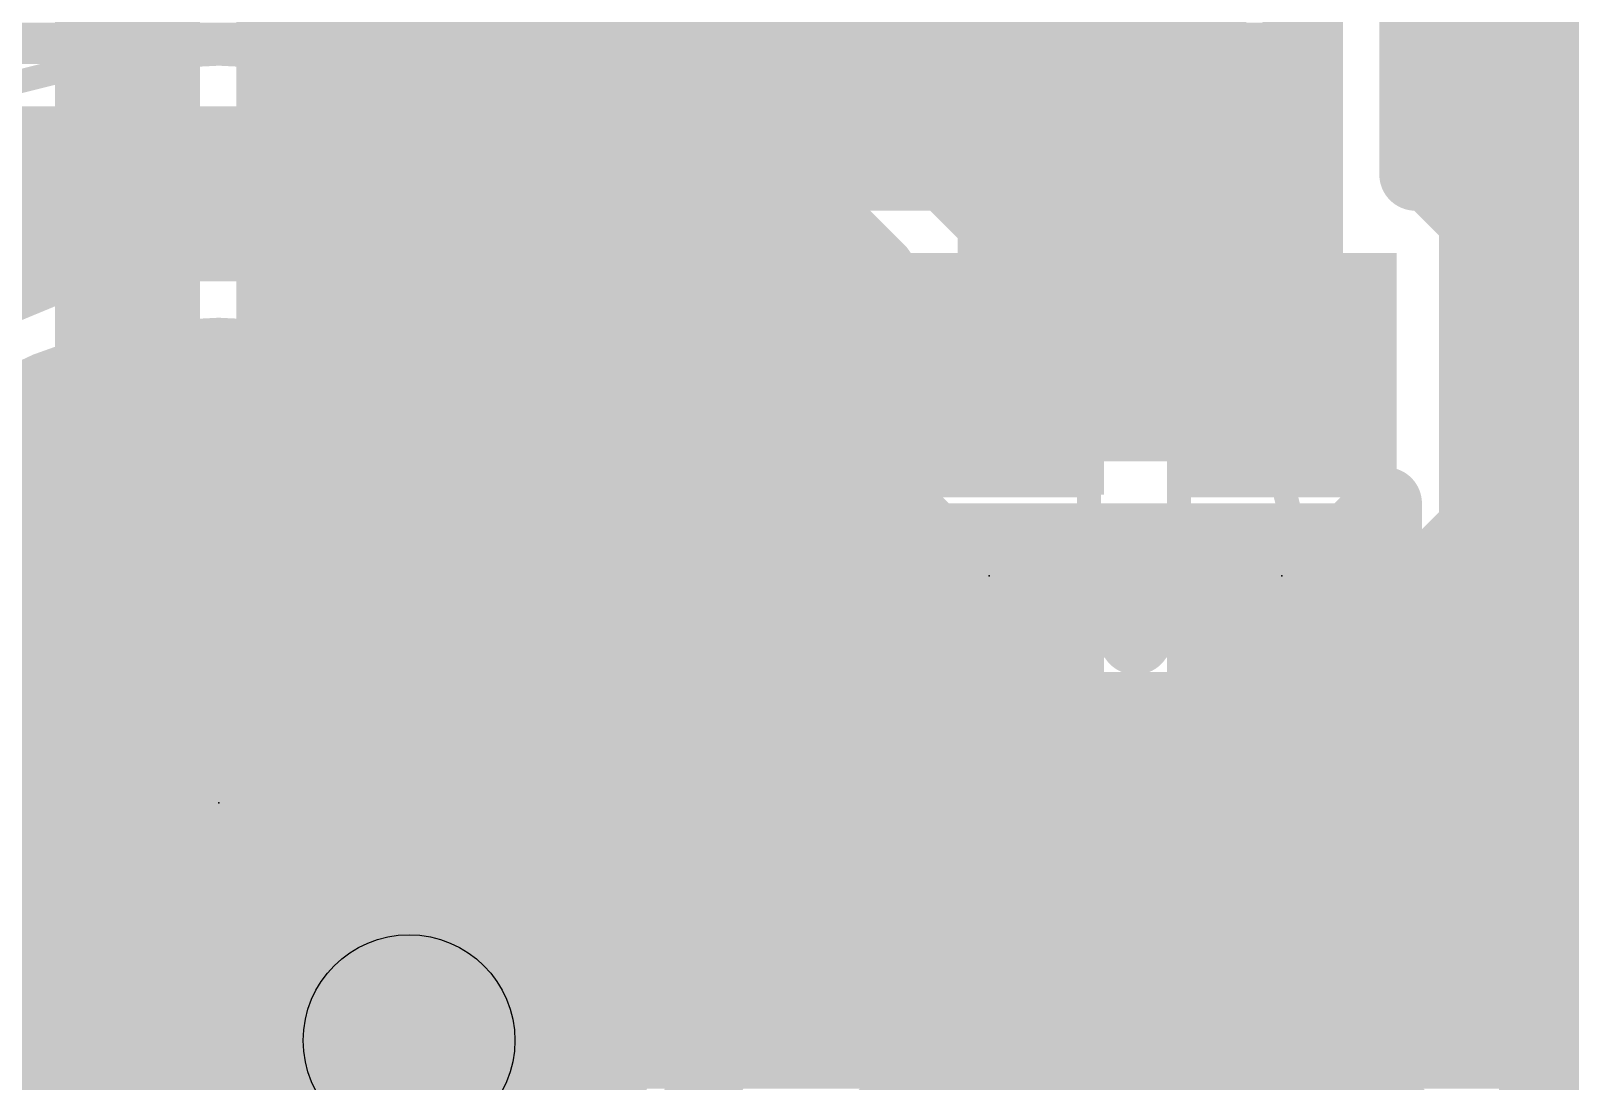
# Model space of a CAD drawing. Extents: x -1.3 to 57, y -0.1 to 23.2.
# Drawn here: x 45.11 to 51.62, y 9.33 to 13.74 of the extents above; entities that cross this region are included whole.
import ezdxf

# ---------------------------------------------------------------- set-up
doc = ezdxf.new("R2010")
doc.units = 0
for name, color, linetype in [('1', 12, 'CONTINUOUS'), ('16', 132, 'CONTINUOUS'), ('20', 31, 'CONTINUOUS'), ('21', 253, 'CONTINUOUS'), ('23', 53, 'CONTINUOUS'), ('24', 53, 'CONTINUOUS'), ('25', 253, 'CONTINUOUS'), ('51', 253, 'CONTINUOUS'), ('52', 253, 'CONTINUOUS')]:
    doc.layers.add(name, color=color, linetype=linetype)

# ---------------------------------------------------------------- blocks, each defined once
blk = doc.blocks.new('RECT')
blk.add_solid([(-0.5, -0.5), (0.5, -0.5), (-0.5, 0.5), (0.5, 0.5)])

msp = doc.modelspace()

# ---------------------------------------------------------------- linework, layer by layer
at = {"layer": '1'}
for points, const_width in [([(51.4666, 19.431), (51.4666, 0.635)], 0.3048), ([(45.5168, 5.9436), (45.5168, 16.1036)], 0.6096), ([(46.1264, 10.1287), (46.1264, 16.2249)], 0.3048), ([(50.5, 15), (50.5, 12.4334)], 0.254), ([(50.0682, 14.4653), (50.0682, 13.1412)], 0.3048), ([(50.9318, 13.1412), (50.9318, 14.4653)], 0.3048), ([(46.1264, 13.716), (50.0682, 13.716)], 0.3048), ([(50.9318, 13.716), (51.4666, 13.716)], 0.3048), ([(46.1264, 13.4112), (50.0682, 13.4112)], 0.3048), ([(50.9318, 13.4112), (51.4666, 13.4112)], 0.3048), ([(48.5202, 13.1412), (48.3268, 12.9478)], 0.3048), ([(50.0682, 13.1412), (48.5202, 13.1412)], 0.3048), ([(50.989, 13.1412), (50.9318, 13.1412)], 0.3048), ([(51.1824, 12.9478), (50.989, 13.1412)], 0.3048), ([(46.1264, 13.1064), (48.4854, 13.1064)], 0.3048), ([(51.0238, 13.1064), (51.4666, 13.1064)], 0.3048), ([(48.3268, 12.9478), (48.3268, 11.6582)], 0.3048), ([(51.1824, 11.6582), (51.1824, 12.9478)], 0.3048), ([(46.1264, 12.8016), (48.3268, 12.8016)], 0.3048), ([(51.1824, 12.8016), (51.4666, 12.8016)], 0.3048), ([(46.1264, 12.4968), (48.3268, 12.4968)], 0.3048), ([(51.1824, 12.4968), (51.4666, 12.4968)], 0.3048), ([(50.5, 12.4334), (50.3696, 12.303)], 0.254), ([(50.3696, 12.303), (49.1396, 12.303)], 0.254), ([(46.1264, 12.192), (48.3268, 12.192)], 0.3048), ([(51.1824, 12.192), (51.4666, 12.192)], 0.3048), ([(46.1264, 11.8872), (48.3268, 11.8872)], 0.3048), ([(51.1824, 11.8872), (51.4666, 11.8872)], 0.3048), ([(48.3268, 11.6582), (48.5202, 11.4648)], 0.3048), ([(50.989, 11.4648), (51.1824, 11.6582)], 0.3048), ([(46.1264, 11.5824), (48.4026, 11.5824)], 0.3048), ([(51.1066, 11.5824), (51.4666, 11.5824)], 0.3048), ([(48.5202, 11.4648), (50.989, 11.4648)], 0.3048), ([(46.1264, 11.2776), (51.4666, 11.2776)], 0.3048), ([(48.5707, 11.2402), (48.5278, 11.1973)], 0.3048), ([(48.6267, 11.2634), (48.5707, 11.2402)], 0.3048), ([(49.0507, 11.2634), (48.6267, 11.2634)], 0.3048), ([(49.0507, 10.6919), (49.0507, 11.2634)], 0.3048), ([(49.6525, 11.2634), (49.2285, 11.2634)], 0.3048), ([(49.2285, 11.2634), (49.2285, 10.6919)], 0.3048), ([(49.7085, 11.2402), (49.6525, 11.2634)], 0.3048), ([(49.7514, 11.1973), (49.7085, 11.2402)], 0.3048), ([(49.8007, 11.2402), (49.7578, 11.1973)], 0.3048), ([(49.8567, 11.2634), (49.8007, 11.2402)], 0.3048), ([(50.2807, 11.2634), (49.8567, 11.2634)], 0.3048), ([(50.2807, 10.6919), (50.2807, 11.2634)], 0.3048), ([(50.8825, 11.2634), (50.4585, 11.2634)], 0.3048), ([(50.4585, 11.2634), (50.4585, 10.6919)], 0.3048), ([(50.9385, 11.2402), (50.8825, 11.2634)], 0.3048), ([(50.9814, 11.1973), (50.9385, 11.2402)], 0.3048), ([(48.5278, 11.1973), (48.5046, 11.1413)], 0.3048), ([(49.7546, 11.1896), (49.7514, 11.1973)], 0.3048), ([(49.7578, 11.1973), (49.7546, 11.1896)], 0.3048), ([(51.0046, 11.1413), (50.9814, 11.1973)], 0.3048), ([(48.5046, 11.1413), (48.5046, 10.6919)], 0.3048), ([(51.0046, 10.6919), (51.0046, 11.1413)], 0.3048), ([(46.1264, 10.9728), (48.5046, 10.9728)], 0.3048), ([(49.0507, 10.9728), (49.2285, 10.9728)], 0.3048), ([(50.2807, 10.9728), (50.4585, 10.9728)], 0.3048), ([(51.0046, 10.9728), (51.4666, 10.9728)], 0.3048), ([(46.1264, 10.668), (49.0507, 10.668)], 0.3048), ([(48.5046, 10.6919), (49.0507, 10.6919)], 0.3048), ([(49.0507, 10.6919), (49.0507, 10.5141)], 0.3048), ([(49.2285, 10.6919), (49.0507, 10.6919)], 0.3048), ([(49.2285, 10.5141), (49.2285, 10.6919)], 0.3048), ([(49.2285, 10.6919), (49.7746, 10.6919)], 0.3048), ([(49.2285, 10.668), (50.2807, 10.668)], 0.3048), ([(49.7746, 10.6919), (50.2807, 10.6919)], 0.3048), ([(50.2807, 10.6919), (50.2807, 10.5141)], 0.3048), ([(50.4585, 10.6919), (50.2807, 10.6919)], 0.3048), ([(50.4585, 10.5141), (50.4585, 10.6919)], 0.3048), ([(50.4585, 10.6919), (51.0046, 10.6919)], 0.3048), ([(50.4585, 10.668), (51.4666, 10.668)], 0.3048), ([(49.1396, 10.603), (50.3696, 10.603)], 0.381), ([(50.373, 10.5996), (50.3696, 10.603)], 0.381), ([(50.373, 5.6096), (50.373, 10.5996)], 0.381), ([(49.0507, 10.5141), (48.5046, 10.5141)], 0.3048), ([(48.5046, 10.5141), (48.5046, 10.0647)], 0.3048), ([(49.0507, 9.9426), (49.0507, 10.5141)], 0.3048), ([(49.0507, 10.5141), (49.2285, 10.5141)], 0.3048), ([(50.2807, 10.5141), (49.2285, 10.5141)], 0.3048), ([(49.2285, 10.5141), (49.2285, 9.9426)], 0.3048), ([(50.2807, 9.9426), (50.2807, 10.5141)], 0.3048), ([(50.2807, 10.5141), (50.4585, 10.5141)], 0.3048), ([(50.4585, 10.5141), (50.4585, 9.9426)], 0.3048), ([(51.0046, 10.5141), (50.4585, 10.5141)], 0.3048), ([(51.0046, 10.0647), (51.0046, 10.5141)], 0.3048), ([(46.1264, 10.3632), (48.5046, 10.3632)], 0.3048), ([(46.5312, 10.3502), (46.2183, 10.2206)], 0.3048), ([(46.87, 10.3502), (46.5312, 10.3502)], 0.3048), ([(47.1829, 10.2206), (46.87, 10.3502)], 0.3048), ([(49.0507, 10.3632), (49.2285, 10.3632)], 0.3048), ([(50.2807, 10.3632), (50.4585, 10.3632)], 0.3048), ([(51.0046, 10.3632), (51.4666, 10.3632)], 0.3048), ([(46.2183, 10.2206), (46.1264, 10.1287)], 0.3048), ([(47.4224, 9.9811), (47.1829, 10.2206)], 0.3048), ([(47.3451, 10.0584), (48.5072, 10.0584)], 0.3048), ([(48.5046, 10.0647), (48.5278, 10.0087)], 0.3048), ([(48.5278, 10.0087), (48.5707, 9.9658)], 0.3048), ([(49.0507, 10.0584), (49.2285, 10.0584)], 0.3048), ([(49.7085, 9.9658), (49.7514, 10.0087)], 0.3048), ([(49.7514, 10.0087), (49.7546, 10.0164)], 0.3048), ([(49.7546, 10.0164), (49.7578, 10.0087)], 0.3048), ([(49.7578, 10.0087), (49.8007, 9.9658)], 0.3048), ([(50.2807, 10.0584), (50.4585, 10.0584)], 0.3048), ([(50.9385, 9.9658), (50.9814, 10.0087)], 0.3048), ([(50.9814, 10.0087), (51.0046, 10.0647)], 0.3048), ([(51.002, 10.0584), (51.4666, 10.0584)], 0.3048), ([(47.552, 9.6682), (47.4224, 9.9811)], 0.3048), ([(48.5707, 9.9658), (48.6267, 9.9426)], 0.3048), ([(48.6267, 9.9426), (49.0507, 9.9426)], 0.3048), ([(49.2285, 9.9426), (49.6525, 9.9426)], 0.3048), ([(49.6525, 9.9426), (49.7085, 9.9658)], 0.3048), ([(49.8007, 9.9658), (49.8567, 9.9426)], 0.3048), ([(49.8567, 9.9426), (50.2807, 9.9426)], 0.3048), ([(50.4585, 9.9426), (50.8825, 9.9426)], 0.3048), ([(50.8825, 9.9426), (50.9385, 9.9658)], 0.3048), ([(47.5166, 9.7536), (51.4666, 9.7536)], 0.3048), ([(47.552, 9.3294), (47.552, 9.6682)], 0.3048), ([(47.552, 9.4488), (51.4666, 9.4488)], 0.3048), ([(47.4224, 9.0165), (47.552, 9.3294)], 0.3048)]:
    msp.add_lwpolyline(points, dxfattribs=dict(at, const_width=const_width))
for points, const_width in [([(46.1264, 13.7922, 1), (46.1264, 13.6398)], 0.1524), ([(50.0682, 13.6398, 1), (50.0682, 13.7922)], 0.1524), ([(50.9318, 13.7922, 1), (50.9318, 13.6398)], 0.1524), ([(51.4666, 13.6398, 1), (51.4666, 13.7922)], 0.1524), ([(46.1264, 13.4874, 1), (46.1264, 13.335)], 0.1524), ([(50.0682, 13.335, 1), (50.0682, 13.4874)], 0.1524), ([(50.9318, 13.4874, 1), (50.9318, 13.335)], 0.1524), ([(51.4666, 13.335, 1), (51.4666, 13.4874)], 0.1524), ([(48.5202, 13.2174, 1), (48.5202, 13.065)], 0.1524), ([(48.5741, 13.0873, 1), (48.4663, 13.1951)], 0.1524), ([(50.0682, 13.065, 1), (50.0682, 13.2174)], 0.1524), ([(50.9318, 13.2174, 1), (50.9318, 13.065)], 0.1524), ([(51.0429, 13.1951, 1), (50.9351, 13.0873)], 0.1524), ([(50.989, 13.065, 1), (50.989, 13.2174)], 0.1524), ([(46.1264, 13.1826, 1), (46.1264, 13.0302)], 0.1524), ([(48.4854, 13.0302, 1), (48.4854, 13.1826)], 0.1524), ([(49.992, 13.1412, 1), (50.1444, 13.1412)], 0.1524), ([(50.8556, 13.1412, 1), (51.008, 13.1412)], 0.1524), ([(51.0238, 13.1826, 1), (51.0238, 13.0302)], 0.1524), ([(51.4666, 13.0302, 1), (51.4666, 13.1826)], 0.1524), ([(48.403, 12.9478, 1), (48.2506, 12.9478)], 0.1524), ([(51.2586, 12.9478, 1), (51.1062, 12.9478)], 0.1524), ([(48.2729, 13.0017, 1), (48.3807, 12.8939)], 0.1524), ([(51.1285, 12.8939, 1), (51.2363, 13.0017)], 0.1524), ([(46.1264, 12.8778, 1), (46.1264, 12.7254)], 0.1524), ([(48.3268, 12.7254, 1), (48.3268, 12.8778)], 0.1524), ([(51.1824, 12.8778, 1), (51.1824, 12.7254)], 0.1524), ([(51.4666, 12.7254, 1), (51.4666, 12.8778)], 0.1524), ([(46.1264, 12.573, 1), (46.1264, 12.4206)], 0.1524), ([(48.3268, 12.4206, 1), (48.3268, 12.573)], 0.1524), ([(51.1824, 12.573, 1), (51.1824, 12.4206)], 0.1524), ([(51.4666, 12.4206, 1), (51.4666, 12.573)], 0.1524), ([(50.5449, 12.3885, 1), (50.4551, 12.4783)], 0.127), ([(50.4365, 12.4334, 1), (50.5635, 12.4334)], 0.127), ([(49.1396, 12.3665, 1), (49.1396, 12.2395)], 0.127), ([(50.3247, 12.3479, 1), (50.4145, 12.2581)], 0.127), ([(50.3696, 12.2395, 1), (50.3696, 12.3665)], 0.127), ([(46.1264, 12.2682, 1), (46.1264, 12.1158)], 0.1524), ([(48.3268, 12.1158, 1), (48.3268, 12.2682)], 0.1524), ([(51.1824, 12.2682, 1), (51.1824, 12.1158)], 0.1524), ([(51.4666, 12.1158, 1), (51.4666, 12.2682)], 0.1524), ([(46.1264, 11.9634, 1), (46.1264, 11.811)], 0.1524), ([(48.3268, 11.811, 1), (48.3268, 11.9634)], 0.1524), ([(51.1824, 11.9634, 1), (51.1824, 11.811)], 0.1524), ([(51.4666, 11.811, 1), (51.4666, 11.9634)], 0.1524), ([(48.3807, 11.7121, 1), (48.2729, 11.6043)], 0.1524), ([(51.2363, 11.6043, 1), (51.1285, 11.7121)], 0.1524), ([(46.1264, 11.6586, 1), (46.1264, 11.5062)], 0.1524), ([(48.2506, 11.6582, 1), (48.403, 11.6582)], 0.1524), ([(48.4026, 11.5062, 1), (48.4026, 11.6586)], 0.1524), ([(51.1066, 11.6586, 1), (51.1066, 11.5062)], 0.1524), ([(51.1062, 11.6582, 1), (51.2586, 11.6582)], 0.1524), ([(51.4666, 11.5062, 1), (51.4666, 11.6586)], 0.1524), ([(48.5202, 11.541, 1), (48.5202, 11.3886)], 0.1524), ([(48.4663, 11.4109, 1), (48.5741, 11.5187)], 0.1524), ([(50.9351, 11.5187, 1), (51.0429, 11.4109)], 0.1524), ([(50.989, 11.3886, 1), (50.989, 11.541)], 0.1524), ([(46.1264, 11.3538, 1), (46.1264, 11.2014)], 0.1524), ([(48.6246, 11.1863, 1), (48.5168, 11.2941)], 0.1524), ([(48.6267, 11.3396, 1), (48.6267, 11.1872)], 0.1524), ([(48.6558, 11.193, 1), (48.5975, 11.3338)], 0.1524), ([(49.1269, 11.2634, 1), (48.9745, 11.2634)], 0.1524), ([(49.0507, 11.1872, 1), (49.0507, 11.3396)], 0.1524), ([(49.2285, 11.3396, 1), (49.2285, 11.1872)], 0.1524), ([(49.3047, 11.2634, 1), (49.1523, 11.2634)], 0.1524), ([(49.6817, 11.3338, 1), (49.6234, 11.193)], 0.1524), ([(49.7624, 11.2941, 1), (49.6546, 11.1863)], 0.1524), ([(49.6525, 11.1872, 1), (49.6525, 11.3396)], 0.1524), ([(49.8546, 11.1863, 1), (49.7468, 11.2941)], 0.1524), ([(49.8567, 11.3396, 1), (49.8567, 11.1872)], 0.1524), ([(49.8858, 11.193, 1), (49.8275, 11.3338)], 0.1524), ([(50.3569, 11.2634, 1), (50.2045, 11.2634)], 0.1524), ([(50.2807, 11.1872, 1), (50.2807, 11.3396)], 0.1524), ([(50.4585, 11.3396, 1), (50.4585, 11.1872)], 0.1524), ([(50.5347, 11.2634, 1), (50.3823, 11.2634)], 0.1524), ([(50.9117, 11.3338, 1), (50.8534, 11.193)], 0.1524), ([(50.9924, 11.2941, 1), (50.8846, 11.1863)], 0.1524), ([(50.8825, 11.1872, 1), (50.8825, 11.3396)], 0.1524), ([(51.4666, 11.2014, 1), (51.4666, 11.3538)], 0.1524), ([(48.4739, 11.2512, 1), (48.5817, 11.1434)], 0.1524), ([(48.5982, 11.1682, 1), (48.4574, 11.2265)], 0.1524), ([(48.5415, 11.3106, 1), (48.5998, 11.1698)], 0.1524), ([(49.8218, 11.2265, 1), (49.681, 11.1682)], 0.1524), ([(49.6794, 11.1698, 1), (49.7377, 11.3106)], 0.1524), ([(49.7039, 11.2512, 1), (49.8117, 11.1434)], 0.1524), ([(49.8282, 11.1682, 1), (49.6874, 11.2265)], 0.1524), ([(49.6975, 11.1434, 1), (49.8053, 11.2512)], 0.1524), ([(49.7715, 11.3106, 1), (49.8298, 11.1698)], 0.1524), ([(51.0518, 11.2265, 1), (50.911, 11.1682)], 0.1524), ([(50.9094, 11.1698, 1), (50.9677, 11.3106)], 0.1524), ([(50.9275, 11.1434, 1), (51.0353, 11.2512)], 0.1524), ([(48.5808, 11.1413, 1), (48.4284, 11.1413)], 0.1524), ([(49.6842, 11.2187, 1), (49.825, 11.1605)], 0.1524), ([(49.6842, 11.1604, 1), (49.825, 11.2187)], 0.1524), ([(51.0808, 11.1413, 1), (50.9284, 11.1413)], 0.1524), ([(48.4342, 11.1705, 1), (48.575, 11.1122)], 0.1524), ([(50.9342, 11.1122, 1), (51.075, 11.1705)], 0.1524), ([(46.1264, 11.049, 1), (46.1264, 10.8966)], 0.1524), ([(48.5046, 10.8966, 1), (48.5046, 11.049)], 0.1524), ([(49.0507, 11.049, 1), (49.0507, 10.8966)], 0.1524), ([(49.2285, 10.8966, 1), (49.2285, 11.049)], 0.1524), ([(50.2807, 11.049, 1), (50.2807, 10.8966)], 0.1524), ([(50.4585, 10.8966, 1), (50.4585, 11.049)], 0.1524), ([(51.0046, 11.049, 1), (51.0046, 10.8966)], 0.1524), ([(51.4666, 10.8966, 1), (51.4666, 11.049)], 0.1524), ([(46.1264, 10.7442, 1), (46.1264, 10.5918)], 0.1524), ([(48.5046, 10.7681, 1), (48.5046, 10.6157)], 0.1524), ([(49.1269, 10.6919, 1), (48.9745, 10.6919)], 0.1524), ([(49.0507, 10.7681, 1), (49.0507, 10.6157)], 0.1524), ([(49.0507, 10.6157, 1), (49.0507, 10.7681)], 0.1524), ([(49.0507, 10.5918, 1), (49.0507, 10.7442)], 0.1524), ([(49.3047, 10.6919, 1), (49.1523, 10.6919)], 0.1524), ([(49.2285, 10.7681, 1), (49.2285, 10.6157)], 0.1524), ([(49.2285, 10.7442, 1), (49.2285, 10.5918)], 0.1524), ([(49.2285, 10.6157, 1), (49.2285, 10.7681)], 0.1524), ([(49.7746, 10.7681, 1), (49.7746, 10.6157)], 0.1524), ([(49.7746, 10.6157, 1), (49.7746, 10.7681)], 0.1524), ([(50.3569, 10.6919, 1), (50.2045, 10.6919)], 0.1524), ([(50.2807, 10.7681, 1), (50.2807, 10.6157)], 0.1524), ([(50.2807, 10.6157, 1), (50.2807, 10.7681)], 0.1524), ([(50.2807, 10.5918, 1), (50.2807, 10.7442)], 0.1524), ([(50.5347, 10.6919, 1), (50.3823, 10.6919)], 0.1524), ([(50.4585, 10.7681, 1), (50.4585, 10.6157)], 0.1524), ([(50.4585, 10.7442, 1), (50.4585, 10.5918)], 0.1524), ([(50.4585, 10.6157, 1), (50.4585, 10.7681)], 0.1524), ([(51.0046, 10.6157, 1), (51.0046, 10.7681)], 0.1524), ([(51.4666, 10.5918, 1), (51.4666, 10.7442)], 0.1524), ([(48.4284, 10.6919, 1), (48.5808, 10.6919)], 0.1524), ([(48.9745, 10.6919, 1), (49.1269, 10.6919)], 0.1524), ([(49.1396, 10.6982, 1), (49.1396, 10.5077)], 0.1905), ([(49.1523, 10.6919, 1), (49.3047, 10.6919)], 0.1524), ([(50.2045, 10.6919, 1), (50.3569, 10.6919)], 0.1524), ([(50.437, 10.6704, 1), (50.3022, 10.5356)], 0.1905), ([(50.4683, 10.5996, 1), (50.2778, 10.5996)], 0.1905), ([(50.3056, 10.5322, 1), (50.4404, 10.667)], 0.1905), ([(50.3696, 10.5077, 1), (50.3696, 10.6982)], 0.1905), ([(50.3823, 10.6919, 1), (50.5347, 10.6919)], 0.1524), ([(50.9284, 10.6919, 1), (51.0808, 10.6919)], 0.1524), ([(48.5046, 10.5903, 1), (48.5046, 10.4379)], 0.1524), ([(48.5808, 10.5141, 1), (48.4284, 10.5141)], 0.1524), ([(49.1269, 10.5141, 1), (48.9745, 10.5141)], 0.1524), ([(49.0507, 10.5903, 1), (49.0507, 10.4379)], 0.1524), ([(49.0507, 10.4379, 1), (49.0507, 10.5903)], 0.1524), ([(49.2285, 10.5903, 1), (49.2285, 10.4379)], 0.1524), ([(49.3047, 10.5141, 1), (49.1523, 10.5141)], 0.1524), ([(49.2285, 10.4379, 1), (49.2285, 10.5903)], 0.1524), ([(50.3569, 10.5141, 1), (50.2045, 10.5141)], 0.1524), ([(50.2807, 10.5903, 1), (50.2807, 10.4379)], 0.1524), ([(50.2807, 10.4379, 1), (50.2807, 10.5903)], 0.1524), ([(50.5347, 10.5141, 1), (50.3823, 10.5141)], 0.1524), ([(50.4585, 10.5903, 1), (50.4585, 10.4379)], 0.1524), ([(50.4585, 10.4379, 1), (50.4585, 10.5903)], 0.1524), ([(51.0808, 10.5141, 1), (50.9284, 10.5141)], 0.1524), ([(51.0046, 10.4379, 1), (51.0046, 10.5903)], 0.1524), ([(48.9745, 10.5141, 1), (49.1269, 10.5141)], 0.1524), ([(49.1523, 10.5141, 1), (49.3047, 10.5141)], 0.1524), ([(50.2045, 10.5141, 1), (50.3569, 10.5141)], 0.1524), ([(50.3823, 10.5141, 1), (50.5347, 10.5141)], 0.1524), ([(46.1264, 10.4394, 1), (46.1264, 10.287)], 0.1524), ([(46.5312, 10.4264, 1), (46.5312, 10.274)], 0.1524), ([(46.5604, 10.2798, 1), (46.5021, 10.4206)], 0.1524), ([(46.8991, 10.4206, 1), (46.8408, 10.2798)], 0.1524), ([(46.87, 10.274, 1), (46.87, 10.4264)], 0.1524), ([(48.5046, 10.287, 1), (48.5046, 10.4394)], 0.1524), ([(49.0507, 10.4394, 1), (49.0507, 10.287)], 0.1524), ([(49.2285, 10.287, 1), (49.2285, 10.4394)], 0.1524), ([(50.2807, 10.4394, 1), (50.2807, 10.287)], 0.1524), ([(50.4585, 10.287, 1), (50.4585, 10.4394)], 0.1524), ([(51.0046, 10.4394, 1), (51.0046, 10.287)], 0.1524), ([(51.4666, 10.287, 1), (51.4666, 10.4394)], 0.1524), ([(46.1892, 10.291, 1), (46.2475, 10.1502)], 0.1524), ([(46.2722, 10.1667, 1), (46.1644, 10.2745)], 0.1524), ([(47.2368, 10.2745, 1), (47.129, 10.1667)], 0.1524), ([(47.1537, 10.1502, 1), (47.212, 10.291)], 0.1524), ([(46.0725, 10.1825, 1), (46.1803, 10.0748)], 0.1524), ([(46.0502, 10.1287, 1), (46.2026, 10.1287)], 0.1524), ([(47.3451, 10.1346, 1), (47.3451, 9.9822)], 0.1524), ([(48.575, 10.0938, 1), (48.4342, 10.0355)], 0.1524), ([(48.5817, 10.0626, 1), (48.4739, 9.9548)], 0.1524), ([(48.5072, 9.9822, 1), (48.5072, 10.1346)], 0.1524), ([(49.0507, 10.1346, 1), (49.0507, 9.9822)], 0.1524), ([(49.2285, 9.9822, 1), (49.2285, 10.1346)], 0.1524), ([(49.825, 10.0455, 1), (49.6842, 9.9873)], 0.1524), ([(49.8117, 10.0626, 1), (49.7039, 9.9548)], 0.1524), ([(49.825, 9.9873, 1), (49.6842, 10.0456)], 0.1524), ([(49.8053, 9.9548, 1), (49.6975, 10.0626)], 0.1524), ([(50.2807, 10.1346, 1), (50.2807, 9.9822)], 0.1524), ([(50.4585, 9.9822, 1), (50.4585, 10.1346)], 0.1524), ([(51.002, 10.1346, 1), (51.002, 9.9822)], 0.1524), ([(51.0353, 9.9548, 1), (50.9275, 10.0626)], 0.1524), ([(51.075, 10.0355, 1), (50.9342, 10.0938)], 0.1524), ([(51.4666, 9.9822, 1), (51.4666, 10.1346)], 0.1524), ([(47.4928, 10.0102, 1), (47.352, 9.9519)], 0.1524), ([(47.3685, 9.9272, 1), (47.4763, 10.035)], 0.1524), ([(48.4284, 10.0647, 1), (48.5808, 10.0647)], 0.1524), ([(48.4574, 9.9795, 1), (48.5982, 10.0378)], 0.1524), ([(48.5998, 10.0362, 1), (48.5415, 9.8954)], 0.1524), ([(48.5168, 9.9119, 1), (48.6246, 10.0197)], 0.1524), ([(48.6267, 10.0188, 1), (48.6267, 9.8664)], 0.1524), ([(48.5975, 9.8722, 1), (48.6558, 10.013)], 0.1524), ([(49.0507, 9.8664, 1), (49.0507, 10.0188)], 0.1524), ([(49.2285, 10.0188, 1), (49.2285, 9.8664)], 0.1524), ([(49.6234, 10.013, 1), (49.6817, 9.8722)], 0.1524), ([(49.6546, 10.0197, 1), (49.7624, 9.9119)], 0.1524), ([(49.6525, 9.8664, 1), (49.6525, 10.0188)], 0.1524), ([(49.681, 10.0378, 1), (49.8218, 9.9795)], 0.1524), ([(49.7377, 9.8954, 1), (49.6794, 10.0362)], 0.1524), ([(49.6874, 9.9795, 1), (49.8282, 10.0378)], 0.1524), ([(49.8298, 10.0362, 1), (49.7715, 9.8954)], 0.1524), ([(49.7468, 9.9119, 1), (49.8546, 10.0197)], 0.1524), ([(49.8567, 10.0188, 1), (49.8567, 9.8664)], 0.1524), ([(49.8275, 9.8722, 1), (49.8858, 10.013)], 0.1524), ([(50.2807, 9.8664, 1), (50.2807, 10.0188)], 0.1524), ([(50.4585, 10.0188, 1), (50.4585, 9.8664)], 0.1524), ([(50.8534, 10.013, 1), (50.9117, 9.8722)], 0.1524), ([(50.8846, 10.0197, 1), (50.9924, 9.9119)], 0.1524), ([(50.8825, 9.8664, 1), (50.8825, 10.0188)], 0.1524), ([(50.911, 10.0378, 1), (51.0518, 9.9795)], 0.1524), ([(50.9677, 9.8954, 1), (50.9094, 10.0362)], 0.1524), ([(50.9284, 10.0647, 1), (51.0808, 10.0647)], 0.1524), ([(48.9745, 9.9426, 1), (49.1269, 9.9426)], 0.1524), ([(49.1523, 9.9426, 1), (49.3047, 9.9426)], 0.1524), ([(50.2045, 9.9426, 1), (50.3569, 9.9426)], 0.1524), ([(50.3823, 9.9426, 1), (50.5347, 9.9426)], 0.1524), ([(47.5166, 9.8298, 1), (47.5166, 9.6774)], 0.1524), ([(51.4666, 9.6774, 1), (51.4666, 9.8298)], 0.1524), ([(47.6282, 9.6682, 1), (47.4758, 9.6682)], 0.1524), ([(47.4816, 9.639, 1), (47.6224, 9.6973)], 0.1524), ([(47.552, 9.525, 1), (47.552, 9.3726)], 0.1524), ([(51.4666, 9.3726, 1), (51.4666, 9.525)], 0.1524), ([(47.6224, 9.3003, 1), (47.4816, 9.3586)], 0.1524), ([(47.4758, 9.3294, 1), (47.6282, 9.3294)], 0.1524)]:
    msp.add_lwpolyline(points, format="xyb", dxfattribs=dict(at, const_width=const_width))
at = {"layer": '16'}
for points, const_width in [([(49.0706, 15.0888), (50.4906, 13.6688)], 0.127), ([(51.238, 14.262), (51.238, 10.7422)], 0.254), ([(41.3578, 13.716), (50.4434, 13.716)], 0.127), ([(48.3006, 13.6688), (43.5006, 13.6688)], 0.127), ([(49.0706, 12.8988), (48.3006, 13.6688)], 0.127), ([(50.4906, 13.6688), (50.4906, 11.9988)], 0.127), ([(48.3804, 13.589), (50.4906, 13.589)], 0.127), ([(48.5074, 13.462), (50.4906, 13.462)], 0.127), ([(43.6637, 13.2751), (48.1375, 13.2751)], 0.3048), ([(48.1375, 13.2751), (48.6769, 12.7357)], 0.3048), ([(48.6344, 13.335), (50.4906, 13.335)], 0.127), ([(43.495, 13.1064), (48.3062, 13.1064)], 0.3048), ([(48.7614, 13.208), (50.4906, 13.208)], 0.127), ([(48.8884, 13.081), (50.4906, 13.081)], 0.127), ([(49.0154, 12.954), (50.4906, 12.954)], 0.127), ([(43.1902, 12.8016), (45.3328, 12.8016)], 0.3048), ([(45.4342, 12.8436), (44.5724, 12.4866)], 0.3048), ([(46.367, 12.8436), (45.4342, 12.8436)], 0.3048), ([(47.2288, 12.4866), (46.367, 12.8436)], 0.3048), ([(46.4684, 12.8016), (48.611, 12.8016)], 0.3048), ([(49.0706, 11.9988), (49.0706, 12.8988)], 0.127), ([(48.6769, 12.7357), (48.6769, 11.8357)], 0.3048), ([(49.0706, 12.827), (50.4906, 12.827)], 0.127), ([(49.0706, 12.7), (50.4906, 12.7)], 0.127), ([(47.2043, 12.4968), (48.6769, 12.4968)], 0.3048), ([(47.8884, 11.827), (47.2288, 12.4866)], 0.3048), ([(49.0706, 12.573), (50.4906, 12.573)], 0.127), ([(49.0706, 12.446), (50.4906, 12.446)], 0.127), ([(49.0706, 12.319), (50.4906, 12.319)], 0.127), ([(47.5234, 12.192), (48.6769, 12.192)], 0.3048), ([(49.0706, 12.192), (50.4906, 12.192)], 0.127), ([(49.0706, 12.065), (50.4906, 12.065)], 0.127), ([(50.4906, 11.9988), (49.0706, 11.9988)], 0.127), ([(47.8282, 11.8872), (48.6769, 11.8872)], 0.3048), ([(48.074, 11.379), (47.8884, 11.827)], 0.3048), ([(48.6769, 11.8357), (48.9075, 11.6051)], 0.3048), ([(50.6537, 11.6051), (50.8062, 11.7576)], 0.3048), ([(50.8062, 11.7576), (50.8062, 11.3102)], 0.3048), ([(47.9898, 11.5824), (50.8062, 11.5824)], 0.3048), ([(48.9075, 11.6051), (50.6537, 11.6051)], 0.3048), ([(50.7374, 11.379), (48.074, 11.379)], 0.3048), ([(50.8062, 11.3102), (50.7374, 11.379)], 0.3048), ([(51.238, 10.7422), (50.9946, 10.4988)], 0.254), ([(50.9946, 10.4988), (49.1006, 10.4988)], 0.254), ([(51.4169, 10.3104), (51.435, 10.3285)], 0.3048), ([(51.435, 10.3285), (51.435, 0.635)], 0.3048), ([(51.1735, 10.067), (51.4169, 10.3104)], 0.3048), ([(50.9308, 9.812), (50.9308, 10.067)], 0.3048), ([(50.9308, 10.067), (51.1735, 10.067)], 0.3048), ([(50.9308, 10.0584), (51.435, 10.0584)], 0.3048), ([(50.7374, 9.6186), (50.9308, 9.812)], 0.3048), ([(50.8724, 9.7536), (51.435, 9.7536)], 0.3048), ([(47.8884, 9.1706), (48.074, 9.6186)], 0.3048), ([(48.074, 9.6186), (50.7374, 9.6186)], 0.3048), ([(48.0037, 9.4488), (51.435, 9.4488)], 0.3048), ([(48.9075, 9.3925), (48.6769, 9.1619)], 0.3048), ([(50.6537, 9.3925), (48.9075, 9.3925)], 0.3048), ([(50.8843, 9.1619), (50.6537, 9.3925)], 0.3048)]:
    msp.add_lwpolyline(points, dxfattribs=dict(at, const_width=const_width))
for points, const_width in [([(48.3231, 13.6913, 1), (48.2781, 13.6463)], 0.0635), ([(48.3006, 13.6371, 1), (48.3006, 13.7006)], 0.0635), ([(50.4434, 13.6843, 1), (50.4434, 13.7478)], 0.0635), ([(50.5224, 13.6688, 1), (50.4588, 13.6688)], 0.0635), ([(50.4681, 13.6463, 1), (50.5131, 13.6913)], 0.0635), ([(48.3804, 13.6208, 1), (48.3804, 13.5572)], 0.0635), ([(50.4906, 13.5572, 1), (50.4906, 13.6208)], 0.0635), ([(48.5074, 13.4938, 1), (48.5074, 13.4303)], 0.0635), ([(50.4906, 13.4303, 1), (50.4906, 13.4938)], 0.0635), ([(48.1914, 13.329, 1), (48.0836, 13.2212)], 0.1524), ([(48.1375, 13.1989, 1), (48.1375, 13.3513)], 0.1524), ([(48.6344, 13.3668, 1), (48.6344, 13.3033)], 0.0635), ([(50.4906, 13.3033, 1), (50.4906, 13.3668)], 0.0635), ([(48.3062, 13.0302, 1), (48.3062, 13.1826)], 0.1524), ([(48.7614, 13.2398, 1), (48.7614, 13.1762)], 0.0635), ([(50.4906, 13.1762, 1), (50.4906, 13.2398)], 0.0635), ([(48.8884, 13.1128, 1), (48.8884, 13.0493)], 0.0635), ([(50.4906, 13.0493, 1), (50.4906, 13.1128)], 0.0635), ([(49.0154, 12.9858, 1), (49.0154, 12.9223)], 0.0635), ([(50.4906, 12.9223, 1), (50.4906, 12.9858)], 0.0635), ([(45.3328, 12.7254, 1), (45.3328, 12.8778)], 0.1524), ([(45.4342, 12.9198, 1), (45.4342, 12.7674)], 0.1524), ([(45.4633, 12.7732, 1), (45.405, 12.914)], 0.1524), ([(46.3962, 12.914, 1), (46.3378, 12.7732)], 0.1524), ([(46.367, 12.7674, 1), (46.367, 12.9198)], 0.1524), ([(46.4684, 12.8778, 1), (46.4684, 12.7254)], 0.1524), ([(48.611, 12.7254, 1), (48.611, 12.8778)], 0.1524), ([(49.1024, 12.8988, 1), (49.0388, 12.8988)], 0.0635), ([(49.0481, 12.8763, 1), (49.0931, 12.9213)], 0.0635), ([(48.7531, 12.7357, 1), (48.6007, 12.7357)], 0.1524), ([(49.0706, 12.8588, 1), (49.0706, 12.7952)], 0.0635), ([(50.4906, 12.7952, 1), (50.4906, 12.8588)], 0.0635), ([(48.623, 12.6818, 1), (48.7308, 12.7896)], 0.1524), ([(49.0706, 12.7318, 1), (49.0706, 12.6683)], 0.0635), ([(50.4906, 12.6683, 1), (50.4906, 12.7318)], 0.0635), ([(47.2043, 12.573, 1), (47.2043, 12.4206)], 0.1524), ([(47.2827, 12.5405, 1), (47.1749, 12.4327)], 0.1524), ([(47.1997, 12.4162, 1), (47.258, 12.557)], 0.1524), ([(48.6769, 12.4206, 1), (48.6769, 12.573)], 0.1524), ([(49.0706, 12.6048, 1), (49.0706, 12.5412)], 0.0635), ([(50.4906, 12.5412, 1), (50.4906, 12.6048)], 0.0635), ([(45.9006, 9.4788, 1), (45.9006, 11.5188, 1), (45.9006, 9.4788)], 2.04), ([(49.0706, 12.4778, 1), (49.0706, 12.4142)], 0.0635), ([(50.4906, 12.4142, 1), (50.4906, 12.4778)], 0.0635), ([(49.0706, 12.3508, 1), (49.0706, 12.2873)], 0.0635), ([(50.4906, 12.2873, 1), (50.4906, 12.3508)], 0.0635), ([(47.5234, 12.2682, 1), (47.5234, 12.1158)], 0.1524), ([(48.6769, 12.1158, 1), (48.6769, 12.2682)], 0.1524), ([(49.0706, 12.2238, 1), (49.0706, 12.1602)], 0.0635), ([(50.4906, 12.1602, 1), (50.4906, 12.2238)], 0.0635), ([(49.0706, 12.0968, 1), (49.0706, 12.0333)], 0.0635), ([(50.4906, 12.0333, 1), (50.4906, 12.0968)], 0.0635), ([(49.0706, 12.0306, 1), (49.0706, 11.9671)], 0.0635), ([(50.4906, 11.9671, 1), (50.4906, 12.0306)], 0.0635), ([(47.8282, 11.9634, 1), (47.8282, 11.811)], 0.1524), ([(47.9588, 11.8562, 1), (47.818, 11.7979)], 0.1524), ([(48.7308, 11.8896, 1), (48.623, 11.7818)], 0.1524), ([(48.6769, 11.811, 1), (48.6769, 11.9634)], 0.1524), ([(49.0388, 11.9988, 1), (49.1024, 11.9988)], 0.0635), ([(50.4588, 11.9988, 1), (50.5224, 11.9988)], 0.0635), ([(47.8345, 11.7731, 1), (47.9423, 11.8809)], 0.1524), ([(48.6007, 11.8357, 1), (48.7531, 11.8357)], 0.1524), ([(50.8824, 11.7576, 1), (50.73, 11.7576)], 0.1524), ([(50.8601, 11.7037, 1), (50.7523, 11.8115)], 0.1524), ([(47.9898, 11.6586, 1), (47.9898, 11.5062)], 0.1524), ([(48.9075, 11.6813, 1), (48.9075, 11.5289)], 0.1524), ([(48.8536, 11.5512, 1), (48.9614, 11.659)], 0.1524), ([(50.5998, 11.659, 1), (50.7076, 11.5512)], 0.1524), ([(50.6537, 11.5289, 1), (50.6537, 11.6813)], 0.1524), ([(50.8062, 11.5062, 1), (50.8062, 11.6586)], 0.1524), ([(48.074, 11.4552, 1), (48.074, 11.3028)], 0.1524), ([(50.7913, 11.4329, 1), (50.6835, 11.3251)], 0.1524), ([(50.7374, 11.3028, 1), (50.7374, 11.4552)], 0.1524), ([(48.0036, 11.3498, 1), (48.1444, 11.4082)], 0.1524), ([(50.7523, 11.2563, 1), (50.8601, 11.364)], 0.1524), ([(50.73, 11.3102, 1), (50.8824, 11.3102)], 0.1524), ([(51.2829, 10.6973, 1), (51.1931, 10.7871)], 0.127), ([(51.1745, 10.7422, 1), (51.3015, 10.7422)], 0.127), ([(49.1006, 10.5623, 1), (49.1006, 10.4353)], 0.127), ([(50.9946, 10.4353, 1), (50.9946, 10.5623)], 0.127), ([(50.9497, 10.5437, 1), (51.0395, 10.4539)], 0.127), ([(51.5112, 10.3285, 1), (51.3588, 10.3285)], 0.1524), ([(51.4889, 10.2747, 1), (51.3811, 10.3824)], 0.1524), ([(51.363, 10.3643, 1), (51.4707, 10.2565)], 0.1524), ([(51.4707, 10.2565, 1), (51.363, 10.3643)], 0.1524), ([(51.007, 10.067, 1), (50.8546, 10.067)], 0.1524), ([(50.9308, 10.1432, 1), (50.9308, 9.9908)], 0.1524), ([(51.1735, 9.9908, 1), (51.1735, 10.1432)], 0.1524), ([(50.9308, 10.1346, 1), (50.9308, 9.9822)], 0.1524), ([(51.1196, 10.1209, 1), (51.2273, 10.0131)], 0.1524), ([(51.435, 9.9822, 1), (51.435, 10.1346)], 0.1524), ([(50.9847, 9.7581, 1), (50.8769, 9.8659)], 0.1524), ([(50.8724, 9.8298, 1), (50.8724, 9.6774)], 0.1524), ([(51.435, 9.6774, 1), (51.435, 9.8298)], 0.1524), ([(50.8546, 9.812, 1), (51.007, 9.812)], 0.1524), ([(48.074, 9.6948, 1), (48.074, 9.5424)], 0.1524), ([(48.1444, 9.5894, 1), (48.0036, 9.6478)], 0.1524), ([(50.7374, 9.5424, 1), (50.7374, 9.6948)], 0.1524), ([(50.6835, 9.6725, 1), (50.7913, 9.5647)], 0.1524), ([(48.0037, 9.525, 1), (48.0037, 9.3726)], 0.1524), ([(51.435, 9.3726, 1), (51.435, 9.525)], 0.1524), ([(48.9075, 9.4687, 1), (48.9075, 9.3163)], 0.1524), ([(48.9614, 9.3386, 1), (48.8536, 9.4464)], 0.1524), ([(50.7076, 9.4464, 1), (50.5998, 9.3386)], 0.1524), ([(50.6537, 9.3163, 1), (50.6537, 9.4687)], 0.1524)]:
    msp.add_lwpolyline(points, format="xyb", dxfattribs=dict(at, const_width=const_width))
at = {"layer": '20'}
msp.add_circle((46.7006, 9.4988), 0.445, dxfattribs=at)
at = {"layer": '21', "const_width": 0.254}
for points in [[(49.1396, 11.326), (49.1396, 11.58)], [(50.1156, 11.326), (50.1156, 11.58)], [(50.6236, 11.326), (50.6236, 11.58)]]:
    msp.add_lwpolyline(points, dxfattribs=at)
at = {"layer": '21', "const_width": 0.127}
for points in [[(49.2031, 11.58, 1), (49.0761, 11.58)], [(50.1791, 11.58, 1), (50.0521, 11.58)], [(50.6871, 11.58, 1), (50.5601, 11.58)], [(49.0761, 11.326, 1), (49.2031, 11.326)], [(50.0521, 11.326, 1), (50.1791, 11.326)], [(50.5601, 11.326, 1), (50.6871, 11.326)]]:
    msp.add_lwpolyline(points, format="xyb", dxfattribs=at)
at = {"layer": '23'}
for p in [(49.1396, 11.453), (50.3696, 11.453)]:
    msp.add_point(p, dxfattribs=at)
at = {"layer": '24'}
msp.add_point((45.9006, 10.4988), dxfattribs=at)
at = {"layer": '25'}
for points, const_width in [([(49.2299, 9.6044, 1), (48.9364, 9.6044)], 0.1016), ([(49.5968, 9.5678, 1), (49.2299, 9.5678)], 0.1016), ([(49.9378, 9.7512, 1), (49.887, 9.7512)], 0.0508), ([(50.3527, 9.7512, 0.4142), (50.2059, 9.6044)], 0.1016), ([(50.3527, 9.7766, 1), (50.3527, 9.7258)], 0.0508), ([(50.3527, 9.7258, 1), (50.3527, 9.7766)], 0.0508), ([(50.5728, 9.6044, 0.4142), (50.426, 9.7512)], 0.1016), ([(50.426, 9.7766, 1), (50.426, 9.7258)], 0.0508), ([(50.426, 9.7258, 1), (50.426, 9.7766)], 0.0508), ([(48.9618, 9.6044, 1), (48.911, 9.6044)], 0.0508), ([(49.2553, 9.6044, 1), (49.2045, 9.6044)], 0.0508), ([(50.2313, 9.6044, 1), (50.1805, 9.6044)], 0.0508), ([(50.5982, 9.6044, 1), (50.5474, 9.6044)], 0.0508), ([(48.911, 9.6044, 1), (48.9618, 9.6044)], 0.0508), ([(49.2045, 9.6044, 1), (49.2553, 9.6044)], 0.0508), ([(49.2045, 9.5678, 1), (49.2553, 9.5678)], 0.0508), ([(49.6222, 9.5678, 1), (49.5714, 9.5678)], 0.0508), ([(49.5714, 9.5678, 1), (49.6222, 9.5678)], 0.0508), ([(50.1805, 9.6044, 1), (50.2313, 9.6044)], 0.0508), ([(50.5474, 9.6044, 1), (50.5982, 9.6044)], 0.0508), ([(49.2045, 9.4577, 1), (49.2553, 9.4577)], 0.0508), ([(48.911, 9.3843, 1), (48.9618, 9.3843)], 0.0508), ([(49.5714, 9.3843, 1), (49.6222, 9.3843)], 0.0508), ([(49.9124, 9.4097, 1), (49.9124, 9.3589)], 0.0508), ([(49.887, 9.3843, 1), (49.9378, 9.3843)], 0.0508), ([(50.1805, 9.3843, 1), (50.2313, 9.3843)], 0.0508), ([(50.2059, 9.3589, 1), (50.2059, 9.4097)], 0.0508), ([(50.5474, 9.3843, 1), (50.5982, 9.3843)], 0.0508)]:
    msp.add_lwpolyline(points, format="xyb", dxfattribs=dict(at, const_width=const_width))
at = {"layer": '25', "const_width": 0.1016}
for points in [[(49.9124, 9.3843), (49.9124, 9.7512)], [(50.426, 9.7512), (50.3527, 9.7512)], [(48.9364, 9.3843), (48.9364, 9.6044)], [(49.2299, 9.6044), (49.2299, 9.4577)], [(50.2059, 9.6044), (50.2059, 9.3843)], [(50.5728, 9.3843), (50.5728, 9.6044)], [(49.5968, 9.3843), (49.5968, 9.5678)], [(50.2059, 9.3843), (49.9124, 9.3843)]]:
    msp.add_lwpolyline(points, dxfattribs=at)
at = {"layer": '51', "const_width": 0.1016}
for points in [[(48.7076, 11.097), (48.7076, 11.809)], [(49.5586, 11.097), (49.5586, 11.809)], [(49.9376, 11.097), (49.9376, 11.809)], [(50.7886, 11.097), (50.7886, 11.809)]]:
    msp.add_lwpolyline(points, dxfattribs=at)
at = {"layer": '51', "const_width": 0.0508}
for points in [[(48.733, 11.809, 1), (48.6822, 11.809)], [(49.584, 11.809, 1), (49.5332, 11.809)], [(49.963, 11.809, 1), (49.9122, 11.809)], [(50.814, 11.809, 1), (50.7632, 11.809)], [(48.6822, 11.097, 1), (48.733, 11.097)], [(49.5332, 11.097, 1), (49.584, 11.097)], [(49.9122, 11.097, 1), (49.963, 11.097)], [(50.7632, 11.097, 1), (50.814, 11.097)]]:
    msp.add_lwpolyline(points, format="xyb", dxfattribs=at)
at = {"layer": '52', "const_width": 0.1}
for points in [[(45.9006, 5.8288, 1), (45.9006, 15.1688, 1), (45.9006, 5.8288)], [(45.9006, 7.3488, 1), (45.9006, 13.6488, 1), (45.9006, 7.3488)]]:
    msp.add_lwpolyline(points, format="xyb", dxfattribs=at)

# ---------------------------------------------------------------- block references
at = {"layer": '1', "xscale": 1.016, "yscale": 0.9652, "rotation": 90}
for p in [(49.1396, 12.303), (50.3696, 12.303), (49.1396, 10.603), (50.3696, 10.603)]:
    msp.add_blockref('RECT', p, dxfattribs=at)
at = {"layer": '16', "xscale": 3, "yscale": 1.1}
msp.add_blockref('RECT', (49.1006, 10.4988), dxfattribs=at)
at = {"layer": '51', "xscale": 0.5001, "yscale": 0.95, "rotation": 90}
for p in [(49.1345, 12.0333), (50.3645, 12.0333), (49.1345, 10.8649), (50.3645, 10.8649)]:
    msp.add_blockref('RECT', p, dxfattribs=at)

doc.saveas('drawing.dxf')
